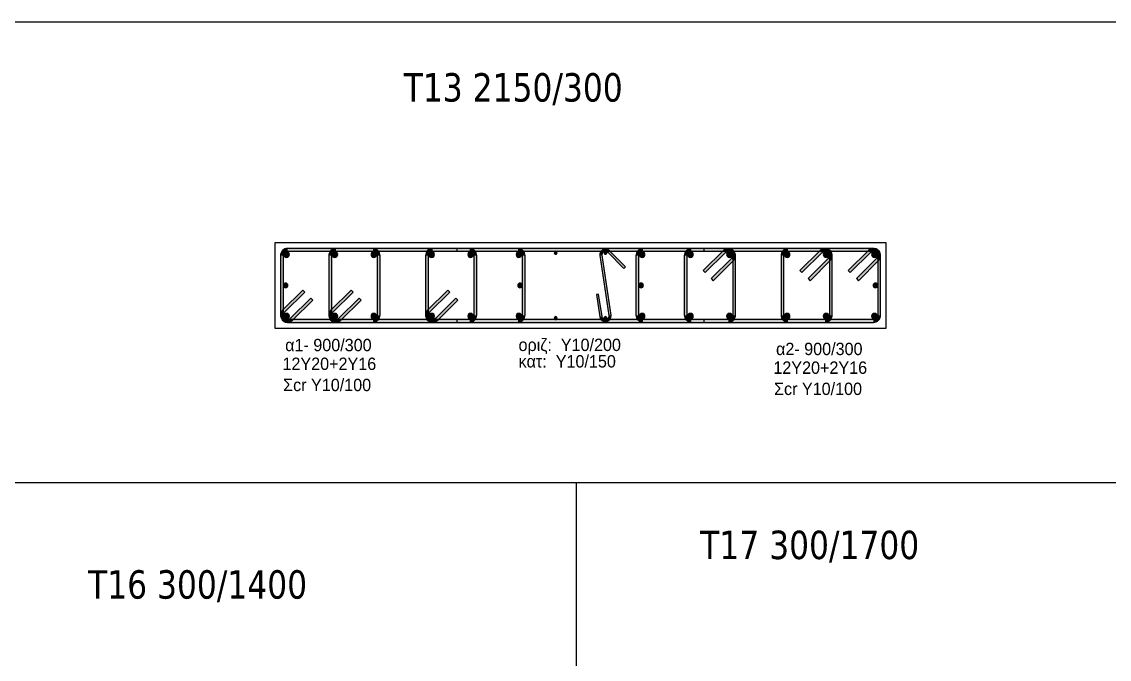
# Model space of a CAD drawing. Header units: millimetres. Extents: x -2171 to 1563, y -1758 to -1505.
# Drawn here: x 6.69 to 25.81, y -1601.46 to -1590.25 of the extents above; entities that cross this region are included whole.
import ezdxf

# ---------------------------------------------------------------- set-up
doc = ezdxf.new("R2010")
doc.units = ezdxf.units.MM
for name, color, linetype in [('-S_TEXT', 3, 'Continuous'), ('Col_Det', 7, 'Continuous'), ('Col_Det_Fill', 7, 'Continuous'), ('Geo_Col_Pro_1', 7, 'Continuous'), ('pinakaki', 153, 'Continuous')]:
    doc.layers.add(name, color=color, linetype=linetype)
doc.styles.add('S1Arl22_b_934_161', font='arial.ttf', dxfattribs={"width": 0.933629, "height": 0.002175})
doc.styles.get("Standard").update_dxf_attribs({"font": 'tahoma.ttf'})

msp = doc.modelspace()

# ---------------------------------------------------------------- hatches: boundary and pattern name
at = {"layer": 'Col_Det_Fill'}
for color, points in [(252, [(11.3688, -1594.2871), (11.3688, -1594.2371, 0.4142136), (11.2438, -1594.3621), (11.2938, -1594.3621, -0.4142136)]), (12, [(11.3012, -1594.3444, 0.4142136), (11.3512, -1594.3944, 0.4142136), (11.4012, -1594.3444, 0.4142136), (11.3512, -1594.2944, 0.4142136)]), (252, [(15.4188, -1594.2871), (15.4188, -1594.2371), (11.3688, -1594.2371), (11.3688, -1594.2871)]), (252, [(12.2188, -1594.2871), (12.2188, -1594.2371, 0.4142136), (12.0938, -1594.3621), (12.1438, -1594.3621, -0.4142136)]), (56, [(12.1512, -1594.3444, 0.4142136), (12.2012, -1594.3944, 0.4142136), (12.2512, -1594.3444, 0.4142136), (12.2012, -1594.2944, 0.4142136)]), (252, [(12.8688, -1594.2871), (12.8688, -1594.2371), (12.2188, -1594.2371), (12.2188, -1594.2871)]), (56, [(12.8365, -1594.3444, 0.4142136), (12.8865, -1594.3944, 0.4142136), (12.9365, -1594.3444, 0.4142136), (12.8865, -1594.2944, 0.4142136)]), (252, [(12.9438, -1594.3621), (12.9938, -1594.3621, 0.4142136), (12.8688, -1594.2371), (12.8688, -1594.2871, -0.4142136)]), (252, [(13.9188, -1594.2871), (13.9188, -1594.2371, 0.4142136), (13.7938, -1594.3621), (13.8438, -1594.3621, -0.4142136)]), (56, [(13.8512, -1594.3444, 0.4142136), (13.9012, -1594.3944, 0.4142136), (13.9512, -1594.3444, 0.4142136), (13.9012, -1594.2944, 0.4142136)]), (252, [(14.5688, -1594.2871), (14.5688, -1594.2371), (13.9188, -1594.2371), (13.9188, -1594.2871)]), (252, [(18.6954, -1594.2871), (18.6954, -1594.2371), (14.3423, -1594.2371), (14.3423, -1594.2871)]), (56, [(14.5365, -1594.3444, 0.4142136), (14.5865, -1594.3944, 0.4142136), (14.6365, -1594.3444, 0.4142136), (14.5865, -1594.2944, 0.4142136)]), (252, [(14.6438, -1594.3621), (14.6938, -1594.3621, 0.4142136), (14.5688, -1594.2371), (14.5688, -1594.2871, -0.4142136)]), (12, [(15.3865, -1594.3444, 0.4142136), (15.4365, -1594.3944, 0.4142136), (15.4865, -1594.3444, 0.4142136), (15.4365, -1594.2944, 0.4142136)]), (252, [(15.4938, -1594.3621), (15.5438, -1594.3621, 0.4142136), (15.4188, -1594.2371), (15.4188, -1594.2871, -0.4142136)]), (133, [(16.0566, -1594.3121, 0.4142136), (16.0816, -1594.3371, 0.4142136), (16.1066, -1594.3121, 0.4142136), (16.0816, -1594.2871, 0.4142136)]), (252, [(16.8572, -1594.3619), (16.8967, -1594.356, -0.7233449), (16.9985, -1594.3047), (17.0268, -1594.2764, 0.7233449)]), (133, [(16.9311, -1594.3121, 0.4142136), (16.9561, -1594.3371, 0.4142136), (16.9811, -1594.3121, 0.4142136), (16.9561, -1594.2871, 0.4142136)]), (252, [(17.0268, -1594.2764), (16.9985, -1594.3047), (17.2814, -1594.5875), (17.3096, -1594.5592)]), (252, [(17.6188, -1594.2871), (17.6188, -1594.2371, 0.4142136), (17.4938, -1594.3621), (17.5438, -1594.3621, -0.4142136)]), (12, [(17.6512, -1594.3444, 0.4142136), (17.6012, -1594.2944, 0.4142136), (17.5512, -1594.3444, 0.4142136), (17.6012, -1594.3944, 0.4142136)]), (252, [(21.6688, -1594.2871), (21.6688, -1594.2371), (17.6188, -1594.2371), (17.6188, -1594.2871)]), (252, [(18.4688, -1594.2871), (18.4688, -1594.2371, 0.4142136), (18.3438, -1594.3621), (18.3938, -1594.3621, -0.4142136)]), (56, [(18.5012, -1594.3444, 0.4142136), (18.4512, -1594.2944, 0.4142136), (18.4012, -1594.3444, 0.4142136), (18.4512, -1594.3944, 0.4142136)]), (252, [(19.1188, -1594.2871), (19.1188, -1594.2371), (18.4688, -1594.2371), (18.4688, -1594.2871)]), (252, [(19.0658, -1594.3091), (19.0304, -1594.2737), (18.6769, -1594.6273), (18.7123, -1594.6626)]), (252, [(19.1938, -1594.3621), (19.2438, -1594.3621, 0.6681786), (19.0304, -1594.2737), (19.0658, -1594.3091, -0.6681786)]), (56, [(19.1865, -1594.3444, 0.4142136), (19.1365, -1594.2944, 0.4142136), (19.0865, -1594.3444, 0.4142136), (19.1365, -1594.3944, 0.4142136)]), (252, [(19.1719, -1594.4151), (19.2072, -1594.4505, 0.6681786), (19.1188, -1594.2371), (19.1188, -1594.2871, -0.6681786)]), (252, [(20.1688, -1594.2871), (20.1688, -1594.2371, 0.4142136), (20.0438, -1594.3621), (20.0938, -1594.3621, -0.4142136)]), (56, [(20.2012, -1594.3444, 0.4142136), (20.1512, -1594.2944, 0.4142136), (20.1012, -1594.3444, 0.4142136), (20.1512, -1594.3944, 0.4142136)]), (252, [(20.8188, -1594.2871), (20.8188, -1594.2371), (20.1688, -1594.2371), (20.1688, -1594.2871)]), (252, [(20.7658, -1594.3091), (20.7304, -1594.2737), (20.3769, -1594.6273), (20.4123, -1594.6626)]), (252, [(20.8938, -1594.3621), (20.9438, -1594.3621, 0.6681786), (20.7304, -1594.2737), (20.7658, -1594.3091, -0.6681786)]), (56, [(20.8865, -1594.3444, 0.4142136), (20.8365, -1594.2944, 0.4142136), (20.7865, -1594.3444, 0.4142136), (20.8365, -1594.3944, 0.4142136)]), (252, [(20.8719, -1594.4151), (20.9072, -1594.4505, 0.6681786), (20.8188, -1594.2371), (20.8188, -1594.2871, -0.6681786)]), (252, [(21.6158, -1594.3091), (21.5804, -1594.2737), (21.2269, -1594.6273), (21.2623, -1594.6626)]), (252, [(21.7438, -1594.3621), (21.7938, -1594.3621, 0.6681786), (21.5804, -1594.2737), (21.6158, -1594.3091, -0.6681786)]), (12, [(21.7365, -1594.3444, 0.4142136), (21.6865, -1594.2944, 0.4142136), (21.6365, -1594.3444, 0.4142136), (21.6865, -1594.3944, 0.4142136)]), (252, [(21.7219, -1594.4151), (21.7572, -1594.4505, 0.6681786), (21.6688, -1594.2371), (21.6688, -1594.2871, -0.6681786)]), (252, [(11.2938, -1594.3621), (11.2438, -1594.3621), (11.2438, -1595.4121), (11.2938, -1595.4121)]), (252, [(12.1438, -1594.3621), (12.0938, -1594.3621), (12.0938, -1595.4121), (12.1438, -1595.4121)]), (252, [(12.9438, -1595.4121), (12.9938, -1595.4121), (12.9938, -1594.3621), (12.9438, -1594.3621)]), (252, [(13.8438, -1594.3621), (13.7938, -1594.3621), (13.7938, -1595.4121), (13.8438, -1595.4121)]), (252, [(14.6438, -1595.4121), (14.6938, -1595.4121), (14.6938, -1594.3621), (14.6438, -1594.3621)]), (252, [(15.4938, -1595.4121), (15.5438, -1595.4121), (15.5438, -1594.3621), (15.4938, -1594.3621)]), (252, [(17.0154, -1595.4182), (17.055, -1595.4123), (16.8967, -1594.356), (16.8572, -1594.3619)]), (252, [(17.5438, -1594.3621), (17.4938, -1594.3621), (17.4938, -1595.4121), (17.5438, -1595.4121)]), (252, [(18.3938, -1594.3621), (18.3438, -1594.3621), (18.3438, -1595.4121), (18.3938, -1595.4121)]), (252, [(18.8183, -1594.7687), (18.8537, -1594.804), (19.2072, -1594.4505), (19.1719, -1594.4151)]), (252, [(19.1938, -1595.4121), (19.2438, -1595.4121), (19.2438, -1594.3621), (19.1938, -1594.3621)]), (252, [(20.0938, -1594.3621), (20.0438, -1594.3621), (20.0438, -1595.4121), (20.0938, -1595.4121)]), (252, [(20.5183, -1594.7687), (20.5537, -1594.804), (20.9072, -1594.4505), (20.8719, -1594.4151)]), (252, [(20.8938, -1595.4121), (20.9438, -1595.4121), (20.9438, -1594.3621), (20.8938, -1594.3621)]), (252, [(21.3683, -1594.7687), (21.4037, -1594.804), (21.7572, -1594.4505), (21.7219, -1594.4151)]), (252, [(21.7438, -1595.4121), (21.7938, -1595.4121), (21.7938, -1594.3621), (21.7438, -1594.3621)]), (12, [(11.2938, -1594.8871, 0.4142136), (11.3338, -1594.9271, 0.4142136), (11.3738, -1594.8871, 0.4142136), (11.3338, -1594.8471, 0.4142136)]), (12, [(15.4138, -1594.8871, 0.4142136), (15.4538, -1594.9271, 0.4142136), (15.4938, -1594.8871, 0.4142136), (15.4538, -1594.8471, 0.4142136)]), (12, [(17.6238, -1594.8871, 0.4142136), (17.5838, -1594.8471, 0.4142136), (17.5438, -1594.8871, 0.4142136), (17.5838, -1594.9271, 0.4142136)]), (12, [(21.7438, -1594.8871, 0.4142136), (21.7038, -1594.8471, 0.4142136), (21.6638, -1594.8871, 0.4142136), (21.7038, -1594.9271, 0.4142136)]), (252, [(11.6694, -1595.0055), (11.634, -1594.9702), (11.2804, -1595.3237), (11.3158, -1595.3591)]), (252, [(12.5194, -1595.0055), (12.484, -1594.9702), (12.1304, -1595.3237), (12.1658, -1595.3591)]), (252, [(14.2194, -1595.0055), (14.184, -1594.9702), (13.8304, -1595.3237), (13.8658, -1595.3591)]), (252, [(16.8375, -1595.0404), (16.7979, -1595.0463), (16.8572, -1595.4419), (16.8967, -1595.436)]), (252, [(11.4219, -1595.4651), (11.4572, -1595.5005), (11.8108, -1595.1469), (11.7754, -1595.1116)]), (252, [(12.2719, -1595.4651), (12.3072, -1595.5005), (12.6608, -1595.1469), (12.6254, -1595.1116)]), (252, [(13.9719, -1595.4651), (14.0072, -1595.5005), (14.3608, -1595.1469), (14.3254, -1595.1116)]), (252, [(11.3158, -1595.3591), (11.2804, -1595.3237, 0.6681786), (11.3688, -1595.5371), (11.3688, -1595.4871, -0.6681786)]), (252, [(11.2938, -1595.4121), (11.2438, -1595.4121, 0.6681786), (11.4572, -1595.5005), (11.4219, -1595.4651, -0.6681786)]), (12, [(11.3012, -1595.4298, 0.4142136), (11.3512, -1595.4798, 0.4142136), (11.4012, -1595.4298, 0.4142136), (11.3512, -1595.3798, 0.4142136)]), (252, [(12.1658, -1595.3591), (12.1304, -1595.3237, 0.6681786), (12.2188, -1595.5371), (12.2188, -1595.4871, -0.6681786)]), (252, [(12.1438, -1595.4121), (12.0938, -1595.4121, 0.6681786), (12.3072, -1595.5005), (12.2719, -1595.4651, -0.6681786)]), (56, [(12.1512, -1595.4298, 0.4142136), (12.2012, -1595.4798, 0.4142136), (12.2512, -1595.4298, 0.4142136), (12.2012, -1595.3798, 0.4142136)]), (56, [(12.8365, -1595.4298, 0.4142136), (12.8865, -1595.4798, 0.4142136), (12.9365, -1595.4298, 0.4142136), (12.8865, -1595.3798, 0.4142136)]), (252, [(12.8688, -1595.4871), (12.8688, -1595.5371, 0.4142136), (12.9938, -1595.4121), (12.9438, -1595.4121, -0.4142136)]), (252, [(13.8658, -1595.3591), (13.8304, -1595.3237, 0.6681786), (13.9188, -1595.5371), (13.9188, -1595.4871, -0.6681786)]), (252, [(13.8438, -1595.4121), (13.7938, -1595.4121, 0.6681786), (14.0072, -1595.5005), (13.9719, -1595.4651, -0.6681786)]), (56, [(13.8512, -1595.4298, 0.4142136), (13.9012, -1595.4798, 0.4142136), (13.9512, -1595.4298, 0.4142136), (13.9012, -1595.3798, 0.4142136)]), (56, [(14.5365, -1595.4298, 0.4142136), (14.5865, -1595.4798, 0.4142136), (14.6365, -1595.4298, 0.4142136), (14.5865, -1595.3798, 0.4142136)]), (252, [(14.5688, -1595.4871), (14.5688, -1595.5371, 0.4142136), (14.6938, -1595.4121), (14.6438, -1595.4121, -0.4142136)]), (12, [(15.3865, -1595.4298, 0.4142136), (15.4365, -1595.4798, 0.4142136), (15.4865, -1595.4298, 0.4142136), (15.4365, -1595.3798, 0.4142136)]), (252, [(15.4188, -1595.4871), (15.4188, -1595.5371, 0.4142136), (15.5438, -1595.4121), (15.4938, -1595.4121, -0.4142136)]), (133, [(16.0566, -1595.4621, 0.4142136), (16.0816, -1595.4871, 0.4142136), (16.1066, -1595.4621, 0.4142136), (16.0816, -1595.4371, 0.4142136)]), (252, [(16.8967, -1595.436), (16.8572, -1595.4419, 1), (17.055, -1595.4123), (17.0154, -1595.4182, -1)]), (133, [(16.9311, -1595.4621, 0.4142136), (16.9561, -1595.4871, 0.4142136), (16.9811, -1595.4621, 0.4142136), (16.9561, -1595.4371, 0.4142136)]), (252, [(17.5438, -1595.4121), (17.4938, -1595.4121, 0.4142136), (17.6188, -1595.5371), (17.6188, -1595.4871, -0.4142136)]), (12, [(17.6512, -1595.4298, 0.4142136), (17.6012, -1595.3798, 0.4142136), (17.5512, -1595.4298, 0.4142136), (17.6012, -1595.4798, 0.4142136)]), (252, [(18.3938, -1595.4121), (18.3438, -1595.4121, 0.4142136), (18.4688, -1595.5371), (18.4688, -1595.4871, -0.4142136)]), (56, [(18.5012, -1595.4298, 0.4142136), (18.4512, -1595.3798, 0.4142136), (18.4012, -1595.4298, 0.4142136), (18.4512, -1595.4798, 0.4142136)]), (56, [(19.1865, -1595.4298, 0.4142136), (19.1365, -1595.3798, 0.4142136), (19.0865, -1595.4298, 0.4142136), (19.1365, -1595.4798, 0.4142136)]), (252, [(19.1188, -1595.4871), (19.1188, -1595.5371, 0.4142136), (19.2438, -1595.4121), (19.1938, -1595.4121, -0.4142136)]), (252, [(20.0938, -1595.4121), (20.0438, -1595.4121, 0.4142136), (20.1688, -1595.5371), (20.1688, -1595.4871, -0.4142136)]), (56, [(20.2012, -1595.4298, 0.4142136), (20.1512, -1595.3798, 0.4142136), (20.1012, -1595.4298, 0.4142136), (20.1512, -1595.4798, 0.4142136)]), (56, [(20.8865, -1595.4298, 0.4142136), (20.8365, -1595.3798, 0.4142136), (20.7865, -1595.4298, 0.4142136), (20.8365, -1595.4798, 0.4142136)]), (252, [(20.8188, -1595.4871), (20.8188, -1595.5371, 0.4142136), (20.9438, -1595.4121), (20.8938, -1595.4121, -0.4142136)]), (12, [(21.7365, -1595.4298, 0.4142136), (21.6865, -1595.3798, 0.4142136), (21.6365, -1595.4298, 0.4142136), (21.6865, -1595.4798, 0.4142136)]), (252, [(21.6688, -1595.4871), (21.6688, -1595.5371, 0.4142136), (21.7938, -1595.4121), (21.7438, -1595.4121, -0.4142136)]), (252, [(11.3688, -1595.4871), (11.3688, -1595.5371), (15.4188, -1595.5371), (15.4188, -1595.4871)]), (252, [(12.2188, -1595.4871), (12.2188, -1595.5371), (12.8688, -1595.5371), (12.8688, -1595.4871)]), (252, [(13.9188, -1595.4871), (13.9188, -1595.5371), (14.5688, -1595.5371), (14.5688, -1595.4871)]), (252, [(14.3423, -1595.4871), (14.3423, -1595.5371), (18.6954, -1595.5371), (18.6954, -1595.4871)]), (252, [(17.6188, -1595.4871), (17.6188, -1595.5371), (21.6688, -1595.5371), (21.6688, -1595.4871)]), (252, [(18.4688, -1595.4871), (18.4688, -1595.5371), (19.1188, -1595.5371), (19.1188, -1595.4871)]), (252, [(20.1688, -1595.4871), (20.1688, -1595.5371), (20.8188, -1595.5371), (20.8188, -1595.4871)])]:
    msp.add_hatch(color=color, dxfattribs=at).paths.add_polyline_path(points)

# ---------------------------------------------------------------- linework, layer by layer
at = {"layer": '-S_TEXT', "ltscale": 5}
msp.add_lwpolyline([(-13.0812, -1590.2497), (45.0662, -1590.2497), (45.0662, -1630.2944), (-13.0812, -1630.2944)], close=True, dxfattribs=at)
at = {"layer": 'Col_Det', "color": 7}
for points in [[(21.8938, -1594.1371), (11.1438, -1594.1371)], [(11.1438, -1594.1371), (11.1438, -1595.6371)], [(15.4188, -1594.2371), (11.3688, -1594.2371)], [(11.3688, -1594.2871), (15.4188, -1594.2871)], [(12.8688, -1594.2371), (12.2188, -1594.2371)], [(12.2188, -1594.2871), (12.8688, -1594.2871)], [(14.5688, -1594.2371), (13.9188, -1594.2371)], [(13.9188, -1594.2871), (14.5688, -1594.2871)], [(18.6954, -1594.2371), (14.3423, -1594.2371)], [(14.3423, -1594.2371), (14.3423, -1594.2871)], [(14.3423, -1594.2871), (18.6954, -1594.2871)], [(17.3096, -1594.5592), (17.0268, -1594.2764)], [(21.6688, -1594.2371), (17.6188, -1594.2371)], [(17.6188, -1594.2871), (21.6688, -1594.2871)], [(19.1188, -1594.2371), (18.4688, -1594.2371)], [(18.4688, -1594.2871), (19.1188, -1594.2871)], [(19.0304, -1594.2737), (18.6769, -1594.6273)], [(18.6954, -1594.2871), (18.6954, -1594.2371)], [(20.8188, -1594.2371), (20.1688, -1594.2371)], [(20.1688, -1594.2871), (20.8188, -1594.2871)], [(20.7304, -1594.2737), (20.3769, -1594.6273)], [(21.5804, -1594.2737), (21.2269, -1594.6273)], [(21.8938, -1595.6371), (21.8938, -1594.1371)], [(11.2438, -1594.3621), (11.2438, -1595.4121)], [(11.2938, -1595.4121), (11.2938, -1594.3621)], [(12.0938, -1594.3621), (12.0938, -1595.4121)], [(12.1438, -1595.4121), (12.1438, -1594.3621)], [(12.9438, -1594.3621), (12.9438, -1595.4121)], [(12.9938, -1595.4121), (12.9938, -1594.3621)], [(13.7938, -1594.3621), (13.7938, -1595.4121)], [(13.8438, -1595.4121), (13.8438, -1594.3621)], [(14.6438, -1594.3621), (14.6438, -1595.4121)], [(14.6938, -1595.4121), (14.6938, -1594.3621)], [(15.4938, -1594.3621), (15.4938, -1595.4121)], [(15.5438, -1595.4121), (15.5438, -1594.3621)], [(16.8572, -1594.3619), (17.0154, -1595.4182)], [(17.055, -1595.4123), (16.8967, -1594.356)], [(16.9985, -1594.3047), (17.2814, -1594.5875)], [(17.4938, -1594.3621), (17.4938, -1595.4121)], [(17.5438, -1595.4121), (17.5438, -1594.3621)], [(18.3438, -1594.3621), (18.3438, -1595.4121)], [(18.3938, -1595.4121), (18.3938, -1594.3621)], [(18.7123, -1594.6626), (19.0658, -1594.3091)], [(19.1719, -1594.4151), (18.8183, -1594.7687)], [(18.8537, -1594.804), (19.2072, -1594.4505)], [(19.1938, -1594.3621), (19.1938, -1595.4121)], [(19.2438, -1595.4121), (19.2438, -1594.3621)], [(20.0438, -1594.3621), (20.0438, -1595.4121)], [(20.0938, -1595.4121), (20.0938, -1594.3621)], [(20.4123, -1594.6626), (20.7658, -1594.3091)], [(20.8719, -1594.4151), (20.5183, -1594.7687)], [(20.5537, -1594.804), (20.9072, -1594.4505)], [(20.8938, -1594.3621), (20.8938, -1595.4121)], [(20.9438, -1595.4121), (20.9438, -1594.3621)], [(21.2623, -1594.6626), (21.6158, -1594.3091)], [(21.7219, -1594.4151), (21.3683, -1594.7687)], [(21.4037, -1594.804), (21.7572, -1594.4505)], [(21.7438, -1594.3621), (21.7438, -1595.4121)], [(21.7938, -1595.4121), (21.7938, -1594.3621)], [(17.2814, -1594.5875), (17.3096, -1594.5592)], [(18.6769, -1594.6273), (18.7123, -1594.6626)], [(20.3769, -1594.6273), (20.4123, -1594.6626)], [(21.2269, -1594.6273), (21.2623, -1594.6626)], [(18.8183, -1594.7687), (18.8537, -1594.804)], [(20.5183, -1594.7687), (20.5537, -1594.804)], [(21.3683, -1594.7687), (21.4037, -1594.804)], [(11.634, -1594.9702), (11.2804, -1595.3237)], [(11.3158, -1595.3591), (11.6694, -1595.0055)], [(11.6694, -1595.0055), (11.634, -1594.9702)], [(12.484, -1594.9702), (12.1304, -1595.3237)], [(12.1658, -1595.3591), (12.5194, -1595.0055)], [(12.5194, -1595.0055), (12.484, -1594.9702)], [(14.184, -1594.9702), (13.8304, -1595.3237)], [(13.8658, -1595.3591), (14.2194, -1595.0055)], [(14.2194, -1595.0055), (14.184, -1594.9702)], [(16.8375, -1595.0404), (16.7979, -1595.0463)], [(16.7979, -1595.0463), (16.8572, -1595.4419)], [(16.8967, -1595.436), (16.8375, -1595.0404)], [(11.7754, -1595.1116), (11.4219, -1595.4651)], [(11.4572, -1595.5005), (11.8108, -1595.1469)], [(11.8108, -1595.1469), (11.7754, -1595.1116)], [(12.6254, -1595.1116), (12.2719, -1595.4651)], [(12.3072, -1595.5005), (12.6608, -1595.1469)], [(12.6608, -1595.1469), (12.6254, -1595.1116)], [(14.3254, -1595.1116), (13.9719, -1595.4651)], [(14.0072, -1595.5005), (14.3608, -1595.1469)], [(14.3608, -1595.1469), (14.3254, -1595.1116)], [(15.4188, -1595.4871), (11.3688, -1595.4871)], [(11.3688, -1595.5371), (15.4188, -1595.5371)], [(12.8688, -1595.4871), (12.2188, -1595.4871)], [(12.2188, -1595.5371), (12.8688, -1595.5371)], [(14.5688, -1595.4871), (13.9188, -1595.4871)], [(13.9188, -1595.5371), (14.5688, -1595.5371)], [(14.3423, -1595.4871), (14.3423, -1595.5371)], [(18.6954, -1595.4871), (14.3423, -1595.4871)], [(14.3423, -1595.5371), (18.6954, -1595.5371)], [(21.6688, -1595.4871), (17.6188, -1595.4871)], [(17.6188, -1595.5371), (21.6688, -1595.5371)], [(19.1188, -1595.4871), (18.4688, -1595.4871)], [(18.4688, -1595.5371), (19.1188, -1595.5371)], [(18.6954, -1595.5371), (18.6954, -1595.4871)], [(20.8188, -1595.4871), (20.1688, -1595.4871)], [(20.1688, -1595.5371), (20.8188, -1595.5371)], [(11.1438, -1595.6371), (21.8938, -1595.6371)]]:
    msp.add_lwpolyline(points, dxfattribs=at)
for points in [[(11.3688, -1594.2371, 0.4142136), (11.2438, -1594.3621)], [(11.2938, -1594.3621, -0.4142136), (11.3688, -1594.2871, -0.4142136)], [(11.3512, -1594.2944, 0.4142136), (11.3012, -1594.3444, 0.4142136)], [(11.4012, -1594.3444, 0.4142136), (11.3512, -1594.2944, 0.4142136)], [(12.2188, -1594.2371, 0.4142136), (12.0938, -1594.3621)], [(12.1438, -1594.3621, -0.4142136), (12.2188, -1594.2871, -0.4142136)], [(12.2012, -1594.2944, 0.4142136), (12.1512, -1594.3444, 0.4142136)], [(12.2512, -1594.3444, 0.4142136), (12.2012, -1594.2944, 0.4142136)], [(12.8865, -1594.2944, 0.4142136), (12.8365, -1594.3444, 0.4142136)], [(12.9938, -1594.3621, 0.4142136), (12.8688, -1594.2371)], [(12.8688, -1594.2871, -0.4142136), (12.9438, -1594.3621, -0.4142136)], [(12.9365, -1594.3444, 0.4142136), (12.8865, -1594.2944, 0.4142136)], [(13.9188, -1594.2371, 0.4142136), (13.7938, -1594.3621)], [(13.8438, -1594.3621, -0.4142136), (13.9188, -1594.2871, -0.4142136)], [(13.9012, -1594.2944, 0.4142136), (13.8512, -1594.3444, 0.4142136)], [(13.9512, -1594.3444, 0.4142136), (13.9012, -1594.2944, 0.4142136)], [(14.5865, -1594.2944, 0.4142136), (14.5365, -1594.3444, 0.4142136)], [(14.6938, -1594.3621, 0.4142136), (14.5688, -1594.2371)], [(14.5688, -1594.2871, -0.4142136), (14.6438, -1594.3621, -0.4142136)], [(14.6365, -1594.3444, 0.4142136), (14.5865, -1594.2944, 0.4142136)], [(15.4365, -1594.2944, 0.4142136), (15.3865, -1594.3444, 0.4142136)], [(15.5438, -1594.3621, 0.4142136), (15.4188, -1594.2371)], [(15.4188, -1594.2871, -0.4142136), (15.4938, -1594.3621, -0.4142136)], [(15.4865, -1594.3444, 0.4142136), (15.4365, -1594.2944, 0.4142136)], [(16.0816, -1594.2871, 0.4142136), (16.0566, -1594.3121, 0.4142136)], [(16.1066, -1594.3121, 0.4142136), (16.0816, -1594.2871, 0.4142136)], [(17.0268, -1594.2764, 0.7233449), (16.8572, -1594.3619, 0.7233449)], [(16.8967, -1594.356, -0.7233449), (16.9985, -1594.3047)], [(16.9561, -1594.2871, 0.4142136), (16.9311, -1594.3121, 0.4142136)], [(16.9811, -1594.3121, 0.4142136), (16.9561, -1594.2871, 0.4142136)], [(17.6188, -1594.2371, 0.4142136), (17.4938, -1594.3621)], [(17.5438, -1594.3621, -0.4142136), (17.6188, -1594.2871, -0.4142136)], [(17.6012, -1594.2944, 0.4142136), (17.5512, -1594.3444, 0.4142136)], [(17.6512, -1594.3444, 0.4142136), (17.6012, -1594.2944, 0.4142136)], [(18.4688, -1594.2371, 0.4142136), (18.3438, -1594.3621)], [(18.3938, -1594.3621, -0.4142136), (18.4688, -1594.2871, -0.4142136)], [(18.4512, -1594.2944, 0.4142136), (18.4012, -1594.3444, 0.4142136)], [(18.5012, -1594.3444, 0.4142136), (18.4512, -1594.2944, 0.4142136)], [(19.2438, -1594.3621, 0.6681786), (19.0304, -1594.2737)], [(19.0658, -1594.3091, -0.6681786), (19.1938, -1594.3621, -0.6681786)], [(19.1365, -1594.2944, 0.4142136), (19.0865, -1594.3444, 0.4142136)], [(19.2072, -1594.4505, 0.6681786), (19.1188, -1594.2371)], [(19.1188, -1594.2871, -0.6681786), (19.1719, -1594.4151, -0.6681786)], [(19.1865, -1594.3444, 0.4142136), (19.1365, -1594.2944, 0.4142136)], [(20.1688, -1594.2371, 0.4142136), (20.0438, -1594.3621)], [(20.0938, -1594.3621, -0.4142136), (20.1688, -1594.2871, -0.4142136)], [(20.1512, -1594.2944, 0.4142136), (20.1012, -1594.3444, 0.4142136)], [(20.2012, -1594.3444, 0.4142136), (20.1512, -1594.2944, 0.4142136)], [(20.9438, -1594.3621, 0.6681786), (20.7304, -1594.2737)], [(20.7658, -1594.3091, -0.6681786), (20.8938, -1594.3621, -0.6681786)], [(20.8365, -1594.2944, 0.4142136), (20.7865, -1594.3444, 0.4142136)], [(20.9072, -1594.4505, 0.6681786), (20.8188, -1594.2371)], [(20.8188, -1594.2871, -0.6681786), (20.8719, -1594.4151, -0.6681786)], [(20.8865, -1594.3444, 0.4142136), (20.8365, -1594.2944, 0.4142136)], [(21.7938, -1594.3621, 0.6681786), (21.5804, -1594.2737)], [(21.6158, -1594.3091, -0.6681786), (21.7438, -1594.3621, -0.6681786)], [(21.6865, -1594.2944, 0.4142136), (21.6365, -1594.3444, 0.4142136)], [(21.7572, -1594.4505, 0.6681786), (21.6688, -1594.2371)], [(21.6688, -1594.2871, -0.6681786), (21.7219, -1594.4151, -0.6681786)], [(21.7365, -1594.3444, 0.4142136), (21.6865, -1594.2944, 0.4142136)], [(11.3012, -1594.3444, 0.4142136), (11.3512, -1594.3944, 0.4142136)], [(11.3512, -1594.3944, 0.4142136), (11.4012, -1594.3444, 0.4142136)], [(12.1512, -1594.3444, 0.4142136), (12.2012, -1594.3944, 0.4142136)], [(12.2012, -1594.3944, 0.4142136), (12.2512, -1594.3444, 0.4142136)], [(12.8365, -1594.3444, 0.4142136), (12.8865, -1594.3944, 0.4142136)], [(12.8865, -1594.3944, 0.4142136), (12.9365, -1594.3444, 0.4142136)], [(13.8512, -1594.3444, 0.4142136), (13.9012, -1594.3944, 0.4142136)], [(13.9012, -1594.3944, 0.4142136), (13.9512, -1594.3444, 0.4142136)], [(14.5365, -1594.3444, 0.4142136), (14.5865, -1594.3944, 0.4142136)], [(14.5865, -1594.3944, 0.4142136), (14.6365, -1594.3444, 0.4142136)], [(15.3865, -1594.3444, 0.4142136), (15.4365, -1594.3944, 0.4142136)], [(15.4365, -1594.3944, 0.4142136), (15.4865, -1594.3444, 0.4142136)], [(16.0566, -1594.3121, 0.4142136), (16.0816, -1594.3371, 0.4142136)], [(16.0816, -1594.3371, 0.4142136), (16.1066, -1594.3121, 0.4142136)], [(16.9311, -1594.3121, 0.4142136), (16.9561, -1594.3371, 0.4142136)], [(16.9561, -1594.3371, 0.4142136), (16.9811, -1594.3121, 0.4142136)], [(17.5512, -1594.3444, 0.4142136), (17.6012, -1594.3944, 0.4142136)], [(17.6012, -1594.3944, 0.4142136), (17.6512, -1594.3444, 0.4142136)], [(18.4012, -1594.3444, 0.4142136), (18.4512, -1594.3944, 0.4142136)], [(18.4512, -1594.3944, 0.4142136), (18.5012, -1594.3444, 0.4142136)], [(19.0865, -1594.3444, 0.4142136), (19.1365, -1594.3944, 0.4142136)], [(19.1365, -1594.3944, 0.4142136), (19.1865, -1594.3444, 0.4142136)], [(20.1012, -1594.3444, 0.4142136), (20.1512, -1594.3944, 0.4142136)], [(20.1512, -1594.3944, 0.4142136), (20.2012, -1594.3444, 0.4142136)], [(20.7865, -1594.3444, 0.4142136), (20.8365, -1594.3944, 0.4142136)], [(20.8365, -1594.3944, 0.4142136), (20.8865, -1594.3444, 0.4142136)], [(21.6365, -1594.3444, 0.4142136), (21.6865, -1594.3944, 0.4142136)], [(21.6865, -1594.3944, 0.4142136), (21.7365, -1594.3444, 0.4142136)], [(11.3338, -1594.8471, 0.4142136), (11.2938, -1594.8871, 0.4142136)], [(11.3738, -1594.8871, 0.4142136), (11.3338, -1594.8471, 0.4142136)], [(15.4538, -1594.8471, 0.4142136), (15.4138, -1594.8871, 0.4142136)], [(15.4938, -1594.8871, 0.4142136), (15.4538, -1594.8471, 0.4142136)], [(17.5838, -1594.8471, 0.4142136), (17.5438, -1594.8871, 0.4142136)], [(17.6238, -1594.8871, 0.4142136), (17.5838, -1594.8471, 0.4142136)], [(21.7038, -1594.8471, 0.4142136), (21.6638, -1594.8871, 0.4142136)], [(21.7438, -1594.8871, 0.4142136), (21.7038, -1594.8471, 0.4142136)], [(11.2938, -1594.8871, 0.4142136), (11.3338, -1594.9271, 0.4142136)], [(11.3338, -1594.9271, 0.4142136), (11.3738, -1594.8871, 0.4142136)], [(15.4138, -1594.8871, 0.4142136), (15.4538, -1594.9271, 0.4142136)], [(15.4538, -1594.9271, 0.4142136), (15.4938, -1594.8871, 0.4142136)], [(17.5438, -1594.8871, 0.4142136), (17.5838, -1594.9271, 0.4142136)], [(17.5838, -1594.9271, 0.4142136), (17.6238, -1594.8871, 0.4142136)], [(21.6638, -1594.8871, 0.4142136), (21.7038, -1594.9271, 0.4142136)], [(21.7038, -1594.9271, 0.4142136), (21.7438, -1594.8871, 0.4142136)], [(11.2804, -1595.3237, 0.6681786), (11.3688, -1595.5371)], [(11.2438, -1595.4121, 0.6681786), (11.4572, -1595.5005)], [(11.3688, -1595.4871, -0.6681786), (11.3158, -1595.3591, -0.6681786)], [(11.4219, -1595.4651, -0.6681786), (11.2938, -1595.4121, -0.6681786)], [(11.3512, -1595.3798, 0.4142136), (11.3012, -1595.4298, 0.4142136)], [(11.3012, -1595.4298, 0.4142136), (11.3512, -1595.4798, 0.4142136)], [(11.4012, -1595.4298, 0.4142136), (11.3512, -1595.3798, 0.4142136)], [(11.3512, -1595.4798, 0.4142136), (11.4012, -1595.4298, 0.4142136)], [(12.1304, -1595.3237, 0.6681786), (12.2188, -1595.5371)], [(12.0938, -1595.4121, 0.6681786), (12.3072, -1595.5005)], [(12.2188, -1595.4871, -0.6681786), (12.1658, -1595.3591, -0.6681786)], [(12.2719, -1595.4651, -0.6681786), (12.1438, -1595.4121, -0.6681786)], [(12.2012, -1595.3798, 0.4142136), (12.1512, -1595.4298, 0.4142136)], [(12.1512, -1595.4298, 0.4142136), (12.2012, -1595.4798, 0.4142136)], [(12.2512, -1595.4298, 0.4142136), (12.2012, -1595.3798, 0.4142136)], [(12.2012, -1595.4798, 0.4142136), (12.2512, -1595.4298, 0.4142136)], [(12.8865, -1595.3798, 0.4142136), (12.8365, -1595.4298, 0.4142136)], [(12.8365, -1595.4298, 0.4142136), (12.8865, -1595.4798, 0.4142136)], [(12.8688, -1595.5371, 0.4142136), (12.9938, -1595.4121)], [(12.9438, -1595.4121, -0.4142136), (12.8688, -1595.4871, -0.4142136)], [(12.9365, -1595.4298, 0.4142136), (12.8865, -1595.3798, 0.4142136)], [(12.8865, -1595.4798, 0.4142136), (12.9365, -1595.4298, 0.4142136)], [(13.8304, -1595.3237, 0.6681786), (13.9188, -1595.5371)], [(13.7938, -1595.4121, 0.6681786), (14.0072, -1595.5005)], [(13.9188, -1595.4871, -0.6681786), (13.8658, -1595.3591, -0.6681786)], [(13.9719, -1595.4651, -0.6681786), (13.8438, -1595.4121, -0.6681786)], [(13.9012, -1595.3798, 0.4142136), (13.8512, -1595.4298, 0.4142136)], [(13.8512, -1595.4298, 0.4142136), (13.9012, -1595.4798, 0.4142136)], [(13.9512, -1595.4298, 0.4142136), (13.9012, -1595.3798, 0.4142136)], [(13.9012, -1595.4798, 0.4142136), (13.9512, -1595.4298, 0.4142136)], [(14.5865, -1595.3798, 0.4142136), (14.5365, -1595.4298, 0.4142136)], [(14.5365, -1595.4298, 0.4142136), (14.5865, -1595.4798, 0.4142136)], [(14.5688, -1595.5371, 0.4142136), (14.6938, -1595.4121)], [(14.6438, -1595.4121, -0.4142136), (14.5688, -1595.4871, -0.4142136)], [(14.6365, -1595.4298, 0.4142136), (14.5865, -1595.3798, 0.4142136)], [(14.5865, -1595.4798, 0.4142136), (14.6365, -1595.4298, 0.4142136)], [(15.4365, -1595.3798, 0.4142136), (15.3865, -1595.4298, 0.4142136)], [(15.3865, -1595.4298, 0.4142136), (15.4365, -1595.4798, 0.4142136)], [(15.4188, -1595.5371, 0.4142136), (15.5438, -1595.4121)], [(15.4938, -1595.4121, -0.4142136), (15.4188, -1595.4871, -0.4142136)], [(15.4865, -1595.4298, 0.4142136), (15.4365, -1595.3798, 0.4142136)], [(15.4365, -1595.4798, 0.4142136), (15.4865, -1595.4298, 0.4142136)], [(16.0816, -1595.4371, 0.4142136), (16.0566, -1595.4621, 0.4142136)], [(16.1066, -1595.4621, 0.4142136), (16.0816, -1595.4371, 0.4142136)], [(16.8572, -1595.4419, 1), (17.055, -1595.4123)], [(17.0154, -1595.4182, -1), (16.8967, -1595.436, -1)], [(16.9561, -1595.4371, 0.4142136), (16.9311, -1595.4621, 0.4142136)], [(16.9811, -1595.4621, 0.4142136), (16.9561, -1595.4371, 0.4142136)], [(17.4938, -1595.4121, 0.4142136), (17.6188, -1595.5371)], [(17.6188, -1595.4871, -0.4142136), (17.5438, -1595.4121, -0.4142136)], [(17.6012, -1595.3798, 0.4142136), (17.5512, -1595.4298, 0.4142136)], [(17.5512, -1595.4298, 0.4142136), (17.6012, -1595.4798, 0.4142136)], [(17.6512, -1595.4298, 0.4142136), (17.6012, -1595.3798, 0.4142136)], [(17.6012, -1595.4798, 0.4142136), (17.6512, -1595.4298, 0.4142136)], [(18.3438, -1595.4121, 0.4142136), (18.4688, -1595.5371)], [(18.4688, -1595.4871, -0.4142136), (18.3938, -1595.4121, -0.4142136)], [(18.4512, -1595.3798, 0.4142136), (18.4012, -1595.4298, 0.4142136)], [(18.4012, -1595.4298, 0.4142136), (18.4512, -1595.4798, 0.4142136)], [(18.5012, -1595.4298, 0.4142136), (18.4512, -1595.3798, 0.4142136)], [(18.4512, -1595.4798, 0.4142136), (18.5012, -1595.4298, 0.4142136)], [(19.1365, -1595.3798, 0.4142136), (19.0865, -1595.4298, 0.4142136)], [(19.0865, -1595.4298, 0.4142136), (19.1365, -1595.4798, 0.4142136)], [(19.1188, -1595.5371, 0.4142136), (19.2438, -1595.4121)], [(19.1938, -1595.4121, -0.4142136), (19.1188, -1595.4871, -0.4142136)], [(19.1865, -1595.4298, 0.4142136), (19.1365, -1595.3798, 0.4142136)], [(19.1365, -1595.4798, 0.4142136), (19.1865, -1595.4298, 0.4142136)], [(20.0438, -1595.4121, 0.4142136), (20.1688, -1595.5371)], [(20.1688, -1595.4871, -0.4142136), (20.0938, -1595.4121, -0.4142136)], [(20.1512, -1595.3798, 0.4142136), (20.1012, -1595.4298, 0.4142136)], [(20.1012, -1595.4298, 0.4142136), (20.1512, -1595.4798, 0.4142136)], [(20.2012, -1595.4298, 0.4142136), (20.1512, -1595.3798, 0.4142136)], [(20.1512, -1595.4798, 0.4142136), (20.2012, -1595.4298, 0.4142136)], [(20.8365, -1595.3798, 0.4142136), (20.7865, -1595.4298, 0.4142136)], [(20.7865, -1595.4298, 0.4142136), (20.8365, -1595.4798, 0.4142136)], [(20.8188, -1595.5371, 0.4142136), (20.9438, -1595.4121)], [(20.8938, -1595.4121, -0.4142136), (20.8188, -1595.4871, -0.4142136)], [(20.8865, -1595.4298, 0.4142136), (20.8365, -1595.3798, 0.4142136)], [(20.8365, -1595.4798, 0.4142136), (20.8865, -1595.4298, 0.4142136)], [(21.6865, -1595.3798, 0.4142136), (21.6365, -1595.4298, 0.4142136)], [(21.6365, -1595.4298, 0.4142136), (21.6865, -1595.4798, 0.4142136)], [(21.6688, -1595.5371, 0.4142136), (21.7938, -1595.4121)], [(21.7438, -1595.4121, -0.4142136), (21.6688, -1595.4871, -0.4142136)], [(21.7365, -1595.4298, 0.4142136), (21.6865, -1595.3798, 0.4142136)], [(21.6865, -1595.4798, 0.4142136), (21.7365, -1595.4298, 0.4142136)], [(16.0566, -1595.4621, 0.4142136), (16.0816, -1595.4871, 0.4142136)], [(16.0816, -1595.4871, 0.4142136), (16.1066, -1595.4621, 0.4142136)], [(16.9311, -1595.4621, 0.4142136), (16.9561, -1595.4871, 0.4142136)], [(16.9561, -1595.4871, 0.4142136), (16.9811, -1595.4621, 0.4142136)]]:
    msp.add_lwpolyline(points, format="xyb", dxfattribs=at)
at = {"layer": 'Geo_Col_Pro_1', "color": 4, "linetype": 'Continuous', "ltscale": 0.5}
for p, q in [((-13.0812, -1598.3514), (45.0662, -1598.3514)), ((16.4434, -1598.3514), (16.4434, -1610.5817))]:
    msp.add_line(p, q, dxfattribs=at)

# ---------------------------------------------------------------- texts
at = {"layer": 'Col_Det', "color": 7, "style": 'S1Arl22_b_934_161', "width": 0.933629}
for s, p in [(' α1- 900/300', (11.2468, -1596.0451)), ('οριζ:  Y10/200', (15.4287, -1596.0415)), (' α2- 900/300', (19.8777, -1596.1131)), ('12Y20+2Y16', (11.2782, -1596.3747)), ('κατ:  Y10/150', (15.4287, -1596.3315)), ('12Y20+2Y16', (19.9091, -1596.4427)), ('Σcr Y10/100', (11.2901, -1596.7472)), ('Σcr Y10/100', (19.921, -1596.8152))]:
    msp.add_text(s, height=0.2175, dxfattribs=at).set_placement(p)
at = {"layer": 'pinakaki', "color": 1, "width": 0.933629}
for s, p in [('Τ13 2150/300 ', (13.4099, -1591.6538)), ('Τ17 300/1700 ', (18.6234, -1599.701)), ('Τ16 300/1400', (7.8608, -1600.3968))]:
    msp.add_text(s, height=0.5, dxfattribs=at).set_placement(p)

doc.saveas('drawing.dxf')
